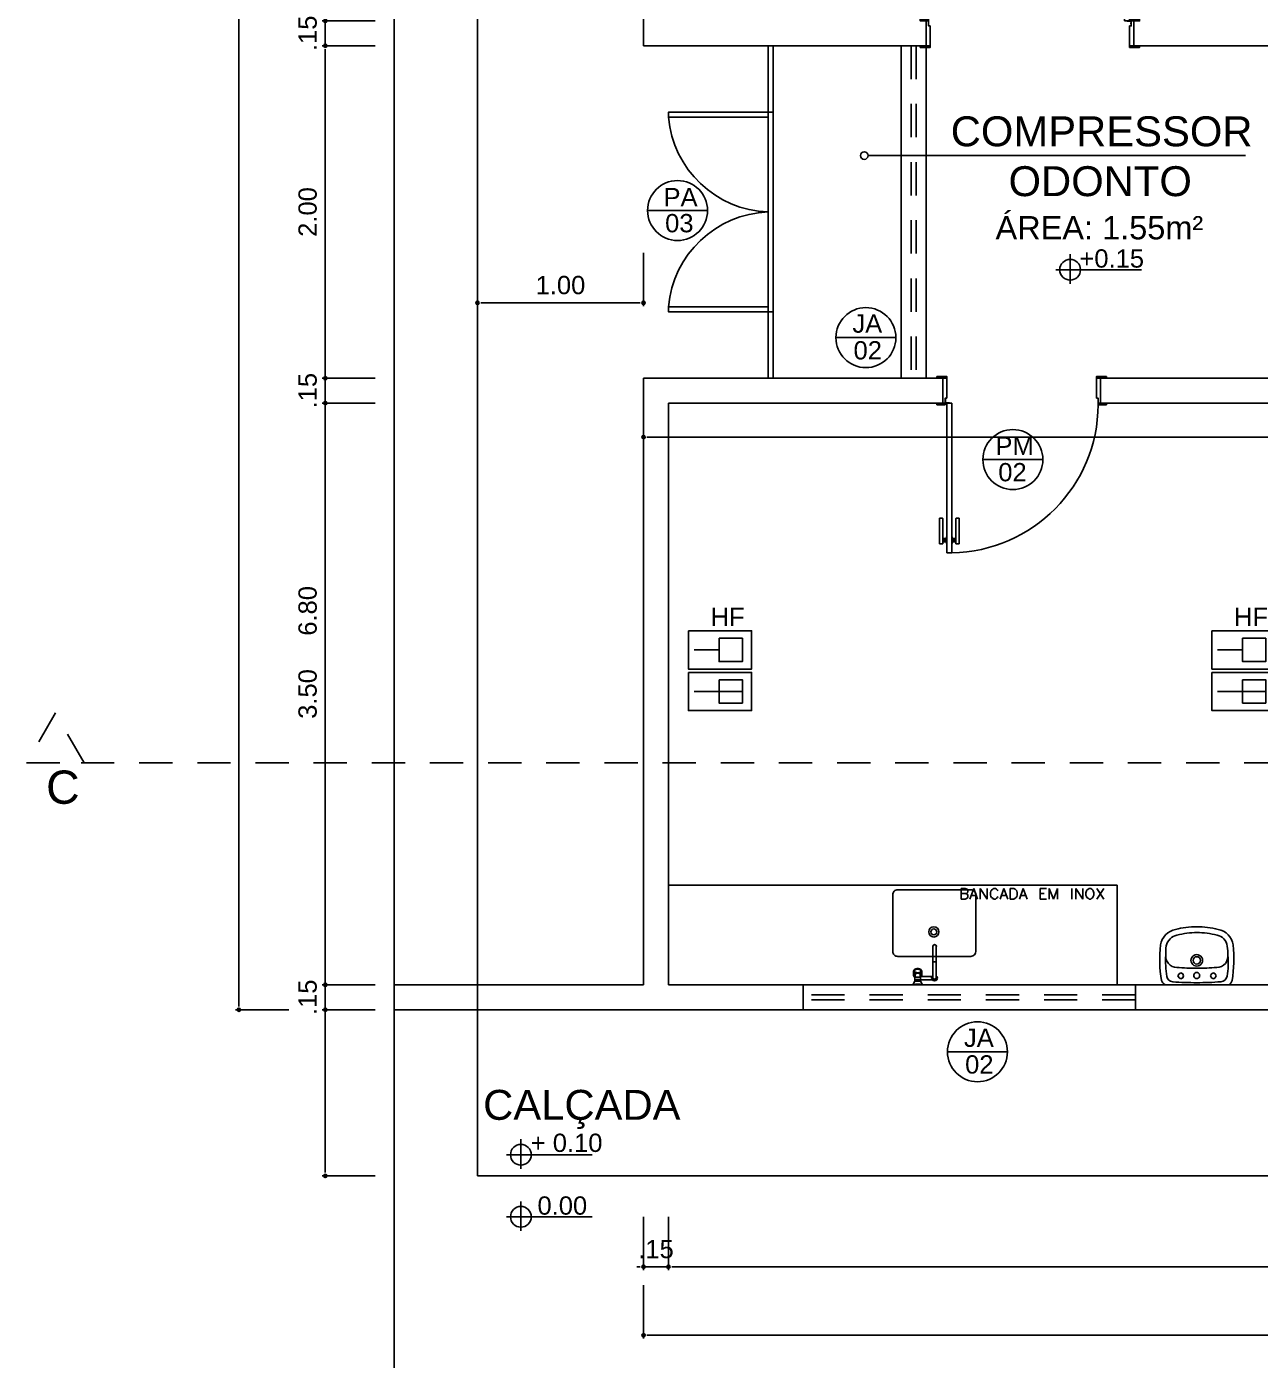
# Model space of a CAD drawing. Header units: millimetres. Extents: x 2125 to 3408, y 1171 to 1686.
# Drawn here: x 2412.9 to 2420.32, y 1437.09 to 1445.12 of the extents above; entities that cross this region are included whole.
import ezdxf

# ---------------------------------------------------------------- set-up
doc = ezdxf.new("R2010")
doc.units = ezdxf.units.MM
doc.linetypes.add('CONTORNO_QUADRO_T', pattern=[0.35, 0.2, -0.15])
for name, color, linetype in [('APCOZ', 7, 'Continuous'), ('APCOZ-I', 251, 'Continuous'), ('at_Entity', 7, 'Continuous'), ('CALÇADA', 252, 'Continuous'), ('cotas', 7, 'Continuous'), ('ESQUADRIA', 3, 'Continuous'), ('ESQUADRIAS', 7, 'Continuous'), ('Esquadrias portas', 7, 'Continuous'), ('Esquadrias_Portas', 2, 'Continuous'), ('JANELA2', 1, 'Continuous'), ('Layout_Equipamentos', 7, 'Continuous'), ('linha de corte', 1, 'Continuous'), ('PAREDE', 4, 'Continuous'), ('TEXTO01', 7, 'Continuous'), ('TEXTO03', 2, 'Continuous'), ('TOMADAS DENTISTA', 7, 'Continuous')]:
    doc.layers.add(name, color=color, linetype=linetype)
doc.styles.add('ROMANS', font='arial.ttf')
doc.styles.add('TEXTO1', font='swissko.ttf', dxfattribs={"width": 0.6, "height": 0.1})
doc.dimstyles.new('ESCALA75', dxfattribs={"dimtxt": 0.11, "dimasz": 0.02, "dimexe": 0.02, "dimexo": 0.04, "dimgap": 0.05, "dimtad": 1, "dimzin": 4, "dimdsep": 46, "dimtxsty": 'ROMANS', "dimblk1": 'PPC', "dimblk2": 'PPC', "dimsah": 1, "dimcen": 0.02, "dimclrd": 7, "dimclre": 7, "dimclrt": 3, "dimazin": 1, "dimtfac": 1, "dimtix": 1, "dimtmove": 0, "dimatfit": 3, "dimldrblk": 'PPC', "dimfxl": 0, "dimtolj": 1, "dimtzin": 12, "dimarcsym": 0})

# ---------------------------------------------------------------- blocks, each defined once
blk = doc.blocks.new('P90_02')
at = {"layer": 'ESQUADRIAS', "color": 2}
for p, q in [((0.025, 0.075), (0.025, 0.975)), ((0.025, 0.975), (0.055, 0.975)), ((0.055, 0.975), (0.055, 0.075)), ((0.055, 0.075), (0.025, 0.075))]:
    blk.add_line(p, q, dxfattribs=at)
at = {"layer": 'ESQUADRIAS', "color": 3, "linetype": 'Continuous'}
for p, q in [((-0.02, 0.7698), (-0.02, 0.9215)), ((0, 0.9215), (0, 0.7698)), ((0.023, 0.88), (0.023, 0.92)), ((0.057, 0.88), (0.057, 0.92)), ((0.08, 0.9215), (0.08, 0.7698)), ((0.1, 0.7698), (0.1, 0.9215)), ((-0.0035, 0.7668), (-0.0175, 0.7668)), ((0.0835, 0.7668), (0.0975, 0.7668))]:
    blk.add_line(p, q, dxfattribs=at)
at = {"layer": 'ESQUADRIAS', "color": 3}
for p, q in [((0, 0.9215), (-0.02, 0.9215)), ((0, 0.91), (0.023, 0.91)), ((0, 0.9), (0.023, 0.9)), ((0, 0.89), (0.023, 0.89)), ((0.023, 0.92), (0.025, 0.92)), ((0.057, 0.92), (0.055, 0.92)), ((0.08, 0.91), (0.057, 0.91)), ((0.08, 0.9), (0.057, 0.9)), ((0.08, 0.89), (0.057, 0.89)), ((0.08, 0.9215), (0.1, 0.9215)), ((0.023, 0.88), (0.025, 0.88)), ((0.057, 0.88), (0.055, 0.88))]:
    blk.add_line(p, q, dxfattribs=at)
at = {"layer": 'ESQUADRIAS'}
for p, q in [((0.0165, 0.0585), (0.0165, 0.0615)), ((0.0315, 0.0735), (0.0285, 0.0735))]:
    blk.add_line(p, q, dxfattribs=at)
at = {"layer": 'ESQUADRIAS', "color": 3}
for points in [[(0.015, 0.085), (-0.035, 0.085), (-0.035, 0.075), (0.015, 0.075)], [(0.985, 0.085), (0.935, 0.085), (0.935, 0.075), (0.985, 0.075)], [(0.025, -0.075), (0, -0.075), (-0.035, -0.075), (-0.035, -0.085), (0.025, -0.085)], [(0.985, -0.075), (0.925, -0.075), (0.925, -0.085), (0.985, -0.085)]]:
    blk.add_lwpolyline(points, close=True, dxfattribs=at)
at = {"layer": 'ESQUADRIAS', "color": 2}
for points in [[(0.025, 0.045), (0.015, 0.045), (0.015, 0.075), (0, 0.075), (0, -0.075), (0.025, -0.075)], [(0.925, 0.045), (0.935, 0.045), (0.935, 0.075), (0.95, 0.075), (0.95, -0.075), (0.925, -0.075)]]:
    blk.add_lwpolyline(points, close=True, dxfattribs=at)
at = {"layer": 'ESQUADRIAS', "color": 1}
for points in [[(0.016, 0.0705, -0.236068), (0.015, 0.0725), (0.015, 0.07), (0.015, 0.05), (0.016, 0.05)], [(0.0195, 0.074, 0.236068), (0.0175, 0.075), (0.02, 0.075), (0.04, 0.075), (0.04, 0.074)]]:
    blk.add_lwpolyline(points, format="xyb", close=True, dxfattribs=at)
at = {"layer": 'ESQUADRIAS'}
for points in [[(0.0173, 0.0625), (0.0165, 0.0615), (0.016, 0.0615)], [(0.0173, 0.0575), (0.0165, 0.0585), (0.016, 0.0585)], [(0.0173, 0.0596), (0.0175, 0.0596), (0.0175, 0.0575), (0.0173, 0.0575), (0.0173, 0.0625), (0.0175, 0.0625), (0.0175, 0.0604), (0.0173, 0.0604)], [(0.0275, 0.0727), (0.0285, 0.0735), (0.0285, 0.074)], [(0.0304, 0.0727), (0.0304, 0.0725), (0.0325, 0.0725), (0.0325, 0.0727), (0.0275, 0.0727), (0.0275, 0.0725), (0.0296, 0.0725), (0.0296, 0.0727)], [(0.0325, 0.0727), (0.0315, 0.0735), (0.0315, 0.074)]]:
    blk.add_lwpolyline(points, dxfattribs=at)
at = {"layer": 'ESQUADRIAS', "color": 1}
blk.add_circle((0.0175, 0.0725), 0.0025, dxfattribs=at)
at = {"layer": 'ESQUADRIAS'}
blk.add_arc((0.0429, 0.083), 0.8921, 0.12949, 89.22311, dxfattribs=at)
at = {"layer": 'ESQUADRIAS', "color": 3, "linetype": 'Continuous'}
for centre, start, end in [((-0.017, 0.7698), 180, 260.53768), ((-0.003, 0.7698), 260.53768, 360), ((0.083, 0.7698), 180, 279.46232), ((0.097, 0.7698), 279.46232, 0)]:
    blk.add_arc(centre, 0.003, start, end, dxfattribs=at)
blk = doc.blocks.new('new block1')
at = {"layer": 'ESQUADRIAS', "color": 3, "linetype": 'Continuous'}
for p, q in [((-0.135, 1.1598), (-0.135, 1.3115)), ((-0.115, 1.3115), (-0.115, 1.1598)), ((-0.092, 1.27), (-0.092, 1.31)), ((-0.058, 1.27), (-0.058, 1.31)), ((-0.035, 1.3115), (-0.035, 1.1598)), ((-0.015, 1.1598), (-0.015, 1.3115)), ((-0.1185, 1.1568), (-0.1325, 1.1568)), ((-0.0315, 1.1568), (-0.0175, 1.1568))]:
    blk.add_line(p, q, dxfattribs=at)
at = {"layer": 'ESQUADRIAS', "color": 3}
for p, q in [((-0.115, 1.3115), (-0.135, 1.3115)), ((-0.115, 1.3), (-0.092, 1.3)), ((-0.115, 1.29), (-0.092, 1.29)), ((-0.092, 1.31), (-0.09, 1.31)), ((-0.058, 1.31), (-0.06, 1.31)), ((-0.035, 1.3), (-0.058, 1.3)), ((-0.035, 1.29), (-0.058, 1.29)), ((-0.035, 1.3115), (-0.015, 1.3115)), ((-0.115, 1.28), (-0.092, 1.28)), ((-0.092, 1.27), (-0.09, 1.27)), ((-0.058, 1.27), (-0.06, 1.27)), ((-0.035, 1.28), (-0.058, 1.28))]:
    blk.add_line(p, q, dxfattribs=at)
at = {"layer": 'ESQUADRIAS', "color": 2}
for p, q in [((-0.09, 1.36), (-0.09, 0.16)), ((-0.09, 1.36), (-0.06, 1.36)), ((-0.06, 0.16), (-0.06, 1.36)), ((-0.09, 0.16), (-0.06, 0.16))]:
    blk.add_line(p, q, dxfattribs=at)
at = {"layer": 'ESQUADRIAS'}
for p, q in [((-0.0665, 0.1585), (-0.0635, 0.1585)), ((-0.0515, 0.1435), (-0.0515, 0.1465))]:
    blk.add_line(p, q, dxfattribs=at)
at = {"layer": 'ESQUADRIAS', "color": 3}
for points in [[(-1.32, 0.17), (-1.27, 0.17), (-1.27, 0.16), (-1.32, 0.16)], [(-0.05, 0.17), (0, 0.17), (0, 0.16), (-0.05, 0.16)], [(-1.32, 0.01), (-1.26, 0.01), (-1.26, 0), (-1.32, 0)], [(-0.06, 0.01), (-0.035, 0.01), (0, 0.01), (0, 0), (-0.06, 0)]]:
    blk.add_lwpolyline(points, close=True, dxfattribs=at)
at = {"layer": 'ESQUADRIAS', "color": 2}
for points in [[(-1.26, 0.13), (-1.27, 0.13), (-1.27, 0.16), (-1.285, 0.16), (-1.285, 0.01), (-1.26, 0.01)], [(-0.06, 0.13), (-0.05, 0.13), (-0.05, 0.16), (-0.035, 0.16), (-0.035, 0.01), (-0.06, 0.01)]]:
    blk.add_lwpolyline(points, close=True, dxfattribs=at)
at = {"layer": 'ESQUADRIAS', "color": 1}
for points in [[(-0.0545, 0.159, -0.236068), (-0.0525, 0.16), (-0.055, 0.16), (-0.075, 0.16), (-0.075, 0.159)], [(-0.051, 0.1555, 0.236068), (-0.05, 0.1575), (-0.05, 0.155), (-0.05, 0.135), (-0.051, 0.135)]]:
    blk.add_lwpolyline(points, format="xyb", close=True, dxfattribs=at)
at = {"layer": 'ESQUADRIAS'}
for points in [[(-0.0675, 0.1577), (-0.0665, 0.1585), (-0.0665, 0.159)], [(-0.0654, 0.1577), (-0.0654, 0.1575), (-0.0675, 0.1575), (-0.0675, 0.1577), (-0.0625, 0.1577), (-0.0625, 0.1575), (-0.0646, 0.1575), (-0.0646, 0.1577)], [(-0.0625, 0.1577), (-0.0635, 0.1585), (-0.0635, 0.159)], [(-0.0523, 0.1446), (-0.0525, 0.1446), (-0.0525, 0.1425), (-0.0523, 0.1425), (-0.0523, 0.1475), (-0.0525, 0.1475), (-0.0525, 0.1454), (-0.0523, 0.1454)], [(-0.0523, 0.1475), (-0.0515, 0.1465), (-0.051, 0.1465)], [(-0.0523, 0.1425), (-0.0515, 0.1435), (-0.051, 0.1435)]]:
    blk.add_lwpolyline(points, dxfattribs=at)
at = {"layer": 'ESQUADRIAS', "color": 1}
blk.add_circle((-0.0525, 0.1575), 0.0025, dxfattribs=at)
at = {"layer": 'ESQUADRIAS', "color": 3, "linetype": 'Continuous'}
for centre, start, end in [((-0.132, 1.1598), 180, 260.53768), ((-0.118, 1.1598), 260.53768, 360), ((-0.032, 1.1598), 180, 279.46232), ((-0.018, 1.1598), 279.46232, 0)]:
    blk.add_arc(centre, 0.003, start, end, dxfattribs=at)
at = {"layer": 'Esquadrias portas'}
blk.add_arc((-0.0518, 0.1421), 1.2185, 91.79662, 178.69088, dxfattribs=at)
blk = doc.blocks.new('new block3')
at = {"layer": 'TEXTO01'}
h = blk.add_hatch(dxfattribs=at)
h.set_pattern_fill('ANGLE', color=256)
h.set_pattern_definition([(0, (-2256.878, -909.728), (0, 6.985), [5.08, -1.905]), (90, (-2256.878, -909.728), (-6.985, 4e-16), [5.08, -1.905])])
h.paths.add_polyline_path([(-0.0556, 0.2052), (-0.1956, 0.2052), (-0.1956, 0.0652), (-0.0556, 0.0652)])
for p, q in [((-0.1956, 0.1352), (-0.3456, 0.1352)), ((-0.0556, -0.1148), (-0.3456, -0.1148))]:
    blk.add_line(p, q, dxfattribs=at)
for points in [[(-0.38, 0.25), (-0.38, 0.02), (0, 0.02), (0, 0.25), (-0.38, 0.25)], [(-0.1956, 0.2052), (-0.1956, 0.0652), (-0.0556, 0.0652), (-0.0556, 0.2052), (-0.1956, 0.2052)], [(-0.38, 0), (-0.38, -0.23), (0, -0.23), (0, 0), (-0.38, 0)], [(-0.1956, -0.0448), (-0.1956, -0.1848), (-0.0556, -0.1848), (-0.0556, -0.0448), (-0.1956, -0.0448)]]:
    blk.add_lwpolyline(points, dxfattribs=at)
at = {"layer": 'TEXTO01', "ltscale": 0.0001, "insert": (-0.247, 0.3887), "char_height": 0.11, "width": 0.330365, "attachment_point": 1, "style": 'TEXTO1'}
blk.add_mtext('{\\fSansSerif|b0|i0|c2|p2;\\W1;HF}', dxfattribs=at)
blk = doc.blocks.new('new block4')
at = {"layer": 'TEXTO01'}
h = blk.add_hatch(dxfattribs=at)
h.set_pattern_fill('ANGLE', color=256)
h.set_pattern_definition([(0, (-2260.456, -913.906), (0, 6.985), [5.08, -1.905]), (90, (-2260.456, -913.906), (-6.985, 4e-16), [5.08, -1.905])])
h.paths.add_polyline_path([(0, 0), (0, -0.0624, 0.414214), (0.0624, 0)])
h.paths.add_polyline_path([(0, 0), (0, 0.0624, 0.414214), (-0.0624, 0)])
for q in [(0, 0.093), (-0.0862, 0), (0.4292, 0), (0, -0.0852)]:
    blk.add_line((0, 0), q, dxfattribs=at)
blk.add_circle((0, 0), 0.0624, dxfattribs=at)
blk = doc.blocks.new('PPC')
at = {"color": 2}
blk.add_circle((0, 0), 0.5, dxfattribs=at)
blk = doc.blocks.new('*D848')
at = {"layer": 'cotas', "color": 7, "lineweight": -2, "transparency": 16777216}
for p, q in [((2414.693, 1445.1706), (2414.693, 1445.1906)), ((2414.993, 1445.1506), (2414.673, 1445.1506)), ((2414.693, 1445.1506), (2414.693, 1445.0006)), ((2414.993, 1445.0006), (2414.673, 1445.0006)), ((2414.693, 1444.9806), (2414.693, 1444.9606))]:
    blk.add_line(p, q, dxfattribs=at)
at = {"layer": 'DEFPOINTS', "color": 0, "transparency": 16777216}
for p in [(2415.3226, 1445.1506), (2414.693, 1445.0006), (2415.3289, 1445.0006)]:
    blk.add_point(p, dxfattribs=at)
at = {"layer": 'cotas', "color": 7, "lineweight": -2, "transparency": 16777216, "xscale": 0.02, "yscale": 0.02, "zscale": 0.02}
for p, rotation in [((2414.693, 1445.1506), 270), ((2414.693, 1445.0006), 90)]:
    blk.add_blockref('PPC', p, dxfattribs=dict(at, rotation=rotation))
at = {"layer": 'cotas', "color": 3, "transparency": 16777216, "insert": (2414.5869, 1445.0756), "char_height": 0.11, "attachment_point": 5, "rotation": 90, "style": 'ROMANS'}
blk.add_mtext('\\A1;.15', dxfattribs=at)
blk = doc.blocks.new('*D849')
at = {"layer": 'cotas', "color": 7, "lineweight": -2, "transparency": 16777216}
for p, q in [((2414.993, 1445.0006), (2414.673, 1445.0006)), ((2414.693, 1444.9806), (2414.693, 1443.0206)), ((2414.993, 1443.0006), (2414.673, 1443.0006))]:
    blk.add_line(p, q, dxfattribs=at)
at = {"layer": 'DEFPOINTS', "color": 0, "transparency": 16777216}
for p in [(2415.3289, 1445.0006), (2414.693, 1443.0006), (2415.5416, 1443.0006)]:
    blk.add_point(p, dxfattribs=at)
at = {"layer": 'cotas', "color": 7, "lineweight": -2, "transparency": 16777216, "xscale": 0.02, "yscale": 0.02, "zscale": 0.02}
for p, rotation in [((2414.693, 1445.0006), 90), ((2414.693, 1443.0006), 270)]:
    blk.add_blockref('PPC', p, dxfattribs=dict(at, rotation=rotation))
at = {"layer": 'cotas', "color": 3, "transparency": 16777216, "insert": (2414.5869, 1444.0006), "char_height": 0.11, "attachment_point": 5, "rotation": 90, "style": 'ROMANS'}
blk.add_mtext('\\A1;2.00', dxfattribs=at)
blk = doc.blocks.new('*D850')
at = {"layer": 'cotas', "color": 7, "lineweight": -2, "transparency": 16777216}
for p, q in [((2414.993, 1443.0006), (2414.673, 1443.0006)), ((2414.693, 1443.0206), (2414.693, 1443.0406)), ((2414.693, 1443.0006), (2414.693, 1442.8506)), ((2414.993, 1442.8506), (2414.673, 1442.8506)), ((2414.693, 1442.8306), (2414.693, 1442.8106))]:
    blk.add_line(p, q, dxfattribs=at)
at = {"layer": 'DEFPOINTS', "color": 0, "transparency": 16777216}
for p in [(2415.5416, 1443.0006), (2414.693, 1442.8506), (2415.5336, 1442.8506)]:
    blk.add_point(p, dxfattribs=at)
at = {"layer": 'cotas', "color": 7, "lineweight": -2, "transparency": 16777216, "xscale": 0.02, "yscale": 0.02, "zscale": 0.02}
for p, rotation in [((2414.693, 1443.0006), 270), ((2414.693, 1442.8506), 90)]:
    blk.add_blockref('PPC', p, dxfattribs=dict(at, rotation=rotation))
at = {"layer": 'cotas', "color": 3, "transparency": 16777216, "insert": (2414.5869, 1442.9256), "char_height": 0.11, "attachment_point": 5, "rotation": 90, "style": 'ROMANS'}
blk.add_mtext('\\A1;.15', dxfattribs=at)
blk = doc.blocks.new('*D851')
at = {"layer": 'cotas', "color": 7, "lineweight": -2, "transparency": 16777216}
for p, q in [((2414.993, 1442.8506), (2414.673, 1442.8506)), ((2414.693, 1442.8306), (2414.693, 1439.3706)), ((2414.993, 1439.3506), (2414.673, 1439.3506))]:
    blk.add_line(p, q, dxfattribs=at)
at = {"layer": 'DEFPOINTS', "color": 0, "transparency": 16777216}
for p in [(2415.5336, 1442.8506), (2414.693, 1439.3506), (2415.6364, 1439.3506)]:
    blk.add_point(p, dxfattribs=at)
at = {"layer": 'cotas', "color": 7, "lineweight": -2, "transparency": 16777216, "xscale": 0.02, "yscale": 0.02, "zscale": 0.02}
for p, rotation in [((2414.693, 1442.8506), 90), ((2414.693, 1439.3506), 270)]:
    blk.add_blockref('PPC', p, dxfattribs=dict(at, rotation=rotation))
at = {"layer": 'cotas', "color": 3, "transparency": 16777216, "insert": (2414.5868, 1441.1006), "char_height": 0.11, "attachment_point": 5, "rotation": 90, "style": 'ROMANS'}
blk.add_mtext('\\A1;3.50', dxfattribs=at)
blk = doc.blocks.new('*D852')
at = {"layer": 'cotas', "color": 7, "lineweight": -2, "transparency": 16777216}
for p, q in [((2414.693, 1439.3706), (2414.693, 1439.3906)), ((2414.993, 1439.3506), (2414.673, 1439.3506)), ((2414.693, 1439.3506), (2414.693, 1439.2006)), ((2414.993, 1439.2006), (2414.673, 1439.2006)), ((2414.693, 1439.1806), (2414.693, 1439.1606))]:
    blk.add_line(p, q, dxfattribs=at)
at = {"layer": 'DEFPOINTS', "color": 0, "transparency": 16777216}
for p in [(2415.6364, 1439.3506), (2414.693, 1439.2006), (2422.0226, 1439.2006)]:
    blk.add_point(p, dxfattribs=at)
at = {"layer": 'cotas', "color": 7, "lineweight": -2, "transparency": 16777216, "xscale": 0.02, "yscale": 0.02, "zscale": 0.02}
for p, rotation in [((2414.693, 1439.3506), 270), ((2414.693, 1439.2006), 90)]:
    blk.add_blockref('PPC', p, dxfattribs=dict(at, rotation=rotation))
at = {"layer": 'cotas', "color": 3, "transparency": 16777216, "insert": (2414.5869, 1439.2756), "char_height": 0.11, "attachment_point": 5, "rotation": 90, "style": 'ROMANS'}
blk.add_mtext('\\A1;.15', dxfattribs=at)
blk = doc.blocks.new('*D863')
at = {"layer": 'cotas', "color": 7, "lineweight": -2, "transparency": 16777216}
for p, q in [((2416.7579, 1437.954), (2416.7579, 1437.634)), ((2426.0079, 1437.954), (2426.0079, 1437.634)), ((2425.9879, 1437.654), (2416.7779, 1437.654))]:
    blk.add_line(p, q, dxfattribs=at)
at = {"layer": 'DEFPOINTS', "color": 0, "transparency": 16777216}
for p in [(2416.7579, 1438.3216), (2426.0079, 1438.3216), (2416.7579, 1437.654)]:
    blk.add_point(p, dxfattribs=at)
at = {"layer": 'cotas', "color": 7, "lineweight": -2, "transparency": 16777216, "xscale": 0.02, "yscale": 0.02, "zscale": 0.02, "rotation": 180}
blk.add_blockref('PPC', (2416.7579, 1437.654), dxfattribs=at)
at = {"layer": 'cotas', "color": 7, "lineweight": -2, "transparency": 16777216, "xscale": 0.02, "yscale": 0.02, "zscale": 0.02}
blk.add_blockref('PPC', (2426.0079, 1437.654), dxfattribs=at)
at = {"layer": 'cotas', "color": 3, "transparency": 16777216, "insert": (2421.3829, 1437.7602), "char_height": 0.11, "attachment_point": 5, "style": 'ROMANS'}
blk.add_mtext('\\A1;9.25', dxfattribs=at)
blk = doc.blocks.new('*D864')
at = {"layer": 'cotas', "color": 7, "lineweight": -2, "transparency": 16777216}
for p, q in [((2416.6079, 1437.954), (2416.6079, 1437.634)), ((2416.7579, 1437.954), (2416.7579, 1437.634)), ((2416.5879, 1437.654), (2416.5679, 1437.654)), ((2416.7579, 1437.654), (2416.6079, 1437.654)), ((2416.7779, 1437.654), (2416.7979, 1437.654))]:
    blk.add_line(p, q, dxfattribs=at)
at = {"layer": 'DEFPOINTS', "color": 0, "transparency": 16777216}
for p in [(2416.6079, 1438.3305), (2416.7579, 1438.3216), (2416.6079, 1437.654)]:
    blk.add_point(p, dxfattribs=at)
at = {"layer": 'cotas', "color": 7, "lineweight": -2, "transparency": 16777216, "xscale": 0.02, "yscale": 0.02, "zscale": 0.02}
blk.add_blockref('PPC', (2416.6079, 1437.654), dxfattribs=at)
at = {"layer": 'cotas', "color": 7, "lineweight": -2, "transparency": 16777216, "xscale": 0.02, "yscale": 0.02, "zscale": 0.02, "rotation": 180}
blk.add_blockref('PPC', (2416.7579, 1437.654), dxfattribs=at)
at = {"layer": 'cotas', "color": 3, "transparency": 16777216, "insert": (2416.6829, 1437.7602), "char_height": 0.11, "attachment_point": 5, "style": 'ROMANS'}
blk.add_mtext('\\A1;.15', dxfattribs=at)
blk = doc.blocks.new('*D878')
at = {"layer": 'cotas', "color": 7, "lineweight": -2, "transparency": 16777216}
for p, q in [((2416.6079, 1437.5427), (2416.6079, 1437.2227)), ((2430.3079, 1437.5427), (2430.3079, 1437.2227)), ((2416.6279, 1437.2427), (2430.2879, 1437.2427))]:
    blk.add_line(p, q, dxfattribs=at)
at = {"layer": 'DEFPOINTS', "color": 0, "transparency": 16777216}
for p in [(2416.6079, 1438.3093), (2430.3079, 1438.3093), (2430.3079, 1437.2427)]:
    blk.add_point(p, dxfattribs=at)
at = {"layer": 'cotas', "color": 7, "lineweight": -2, "transparency": 16777216, "xscale": 0.02, "yscale": 0.02, "zscale": 0.02, "rotation": 180}
blk.add_blockref('PPC', (2416.6079, 1437.2427), dxfattribs=at)
at = {"layer": 'cotas', "color": 7, "lineweight": -2, "transparency": 16777216, "xscale": 0.02, "yscale": 0.02, "zscale": 0.02}
blk.add_blockref('PPC', (2430.3079, 1437.2427), dxfattribs=at)
at = {"layer": 'cotas', "color": 3, "transparency": 16777216, "insert": (2423.4579, 1437.3489), "char_height": 0.11, "attachment_point": 5, "style": 'ROMANS'}
blk.add_mtext('\\A1;13.70', dxfattribs=at)
blk = doc.blocks.new('new block12')
at = {"layer": 'at_Entity', "color": 0}
for p, q in [((-0.1904, 0), (0, 0)), ((-0.1143, 0.055), (-0.1079, 0.0656)), ((-0.1079, 0.0423), (-0.1143, 0.055)), ((-0.1079, 0.0656), (-0.0973, 0.0719)), ((-0.0973, 0.036), (-0.1079, 0.0423)), ((-0.0973, 0.0719), (-0.0846, 0.0656)), ((-0.0846, 0.0423), (-0.0973, 0.036)), ((-0.0846, 0.0656), (-0.0804, 0.055)), ((-0.0804, 0.055), (-0.0846, 0.0423)), ((-0.0635, 0), (0.1248, 0)), ((0, 0), (0.1926, 0)), ((0.0825, 0.055), (0.0868, 0.0656)), ((0.0868, 0.0423), (0.0825, 0.055)), ((0.0868, 0.0656), (0.0995, 0.0719)), ((0.0995, 0.036), (0.0868, 0.0423)), ((0.0995, 0.0719), (0.11, 0.0656)), ((0.11, 0.0423), (0.0995, 0.036)), ((0.11, 0.0656), (0.1164, 0.055)), ((0.1164, 0.055), (0.11, 0.0423))]:
    blk.add_line(p, q, dxfattribs=at)
for centre, radius, start, end in [((-0.1037, 0.2192), 0.1175, 102.51398, 169.94425), ((-0.0119, -0.1249), 0.4735, 88.69805, 104.42194), ((0.0099, -0.1255), 0.4741, 75.63679, 91.34148), ((0.1075, 0.2249), 0.1107, 7.71962, 79.59246), ((-0.1021, 0.2163), 0.0847, 102.94607, 167.28087), ((0.0138, -0.2613), 0.5766, 91.35244, 103.5038), ((-0.0133, -0.2572), 0.5725, 76.4579, 88.69664), ((0.1052, 0.222), 0.0784, 8.41938, 78.38368), ((0.5296, 0.1532), 0.7539, 173.41338, 189.69292), ((0.4249, 0.1494), 0.6136, 177.32306, 189.24154), ((0.1228, 0.188), 0.311, 171.32208, 181.82646), ((-0.1166, 0.1739), 0.0716, 176.60246, 219.59969), ((-0.0011, 0.1471), 0.0349, 150.00315, 209.99685), ((-0.0011, 0.1471), 0.0349, 90, 149.99293), ((-0.0011, 0.1471), 0.0222, 90, 180), ((-0.0011, 0.1471), 0.0349, 29.99676, 89.99928), ((-0.0011, 0.1471), 0.0222, 360, 90), ((-0.0011, 0.1471), 0.0349, 330.00315, 29.99685), ((0.1078, 0.1732), 0.0781, 324.65246, 2.83944), ((-0.2623, 0.1317), 0.4504, 349.78202, 5.79718), ((-0.1329, 0.1882), 0.3189, 357.99462, 8.16964), ((-0.5309, 0.1535), 0.7531, 350.27914, 6.57653), ((-0.1209, 0.1714), 0.0667, 220.34381, 269.44866), ((0.0021, 1.5743), 1.4748, 265.18956, 269.93912), ((-0.0011, 0.1471), 0.0349, 209.99676, 269.99928), ((-0.0011, 0.1471), 0.0222, 180, 270), ((-0.0011, 0.1471), 0.0222, 270.00968, 360), ((-0.0011, 0.1471), 0.0349, 270, 329.99293), ((-0.001, 1.4521), 1.3526, 270.02076, 275.09507), ((0.1226, 0.1679), 0.0631, 266.77318, 320.7547), ((-0.1647, 0.0446), 0.0522, 200.54167, 238.93005), ((-0.1427, 0.0567), 0.0385, 188.75581, 265.61268), ((-0.0074, 1.7284), 1.7156, 265.3753, 270.21026), ((-0.0011, 0.0561), 0.018, 150.01278, 209.98722), ((-0.0011, 0.0561), 0.018, 90, 150.03984), ((-0.0011, 0.0561), 0.018, 210.01908, 270.03665), ((-0.001, 0.0561), 0.018, 30.01908, 90.03665), ((-0.0011, 0.0561), 0.018, 270, 330.03984), ((-0.0011, 1.8918), 1.879, 270, 274.41438), ((-0.0011, 0.0561), 0.018, 330.01278, 29.98722), ((0.1414, 0.0585), 0.0402, 273.11398, 350.39284), ((0.1736, 0.034), 0.0386, 297.86727, 348.56925)]:
    blk.add_arc(centre, radius, start, end, dxfattribs=at)
blk = doc.blocks.new('new block14')
at = {"layer": 'APCOZ'}
for p, q in [((-1.1092, 0.0548), (-1.1092, 0.2258)), ((-1.0892, 0.0548), (-1.0892, 0.2258)), ((-1.2183, 0.0215), (-1.229, 0)), ((-1.2257, 0.0798), (-1.2257, 0.0582)), ((-1.2183, 0.0215), (-1.2183, 0.0457)), ((-1.1831, 0.0215), (-1.1831, 0.0307)), ((-1.1132, 0.0307), (-1.1831, 0.0307)), ((-1.1831, 0.0215), (-1.1723, 0)), ((-1.1132, 0.0507), (-1.178, 0.0507)), ((-1.1757, 0.0798), (-1.1757, 0.0582))]:
    blk.add_line(p, q, dxfattribs=at)
at = {"layer": 'APCOZ', "linetype": 'Continuous'}
for points in [[(-1.1757, 0.0802, 0), (-1.1762, 0.0834, 0), (-1.1776, 0.0865, 0), (-1.1796, 0.0893, 0), (-1.1824, 0.0918, 0), (-1.1858, 0.094, 0), (-1.1897, 0.0956, 0), (-1.1939, 0.0968, 0), (-1.1984, 0.0973, 0), (-1.2029, 0.0973, 0), (-1.2074, 0.0968, 0), (-1.2116, 0.0956, 0), (-1.2155, 0.094, 0), (-1.2189, 0.0918, 0), (-1.2217, 0.0893, 0), (-1.2238, 0.0865, 0), (-1.2251, 0.0834, 0), (-1.2257, 0.0802, 0)], [(-1.2257, 0.0582, 0), (-1.2254, 0.0554, 0), (-1.2244, 0.0527, 0), (-1.2229, 0.0501, 0), (-1.2209, 0.0478, 0), (-1.2183, 0.0457, 0)], [(-1.178, 0.0507, 0), (-1.1772, 0.0522, 0), (-1.1765, 0.0536, 0), (-1.1761, 0.0551, 0), (-1.1758, 0.0566, 0), (-1.1757, 0.0582, 0)]]:
    blk.add_polyline3d(points, dxfattribs=at)
at = {"layer": 'APCOZ'}
for centre, radius, start, end in [((-1.0992, 0.2307), 0.0112, 333.72082, 206.27918), ((-1.0992, 0.0407), 0.0173, 125.41872, 144.5813), ((-1.0992, 0.0407), 0.0173, 215.4187, 324.5813), ((-1.0992, 0.0407), 0.0173, 35.4187, 54.58128), ((-1.0992, 0.0407), 0.0173, 324.5813, 35.4187)]:
    blk.add_arc(centre, radius, start, end, dxfattribs=at)
at = {"layer": 'APCOZ-I'}
for p, q in [((-1.1092, 0.2258), (-1.1092, 0.2307)), ((-1.0892, 0.2258), (-1.0892, 0.2307)), ((-1.2183, 0.0215), (-1.1831, 0.0215)), ((-1.2163, 0.066), (-1.2163, 0.0446)), ((-1.185, 0.066), (-1.185, 0.0446)), ((-1.1831, 0.0307), (-1.1831, 0.0457)), ((-1.1092, 0.0371), (-1.1092, 0.0548)), ((-1.0892, 0.0371), (-1.0892, 0.0548))]:
    blk.add_line(p, q, dxfattribs=at)
at = {"layer": 'APCOZ-I', "linetype": 'Continuous'}
for points in [[(-1.2201, 0.0834, 0), (-1.2197, 0.0812, 0), (-1.2186, 0.0792, 0), (-1.2167, 0.0773, 0), (-1.2141, 0.0756, 0), (-1.211, 0.0743, 0), (-1.2074, 0.0734, 0), (-1.2036, 0.0728, 0), (-1.1997, 0.0727, 0), (-1.1958, 0.073, 0), (-1.1921, 0.0738, 0), (-1.1888, 0.0749, 0), (-1.1859, 0.0764, 0), (-1.1837, 0.0782, 0), (-1.1821, 0.0802, 0), (-1.1813, 0.0823, 0), (-1.1813, 0.0845, 0), (-1.1821, 0.0866, 0), (-1.1837, 0.0886, 0), (-1.1859, 0.0903, 0), (-1.1888, 0.0918, 0), (-1.1921, 0.093, 0), (-1.1958, 0.0937, 0), (-1.1997, 0.0941, 0), (-1.2036, 0.0939, 0), (-1.2074, 0.0934, 0), (-1.211, 0.0925, 0), (-1.2141, 0.0911, 0), (-1.2167, 0.0895, 0), (-1.2186, 0.0876, 0), (-1.2197, 0.0855, 0), (-1.2201, 0.0834, 0)], [(-1.2257, 0.0802, 0), (-1.2254, 0.0772, 0), (-1.2244, 0.0742, 0), (-1.2227, 0.0714, 0), (-1.2203, 0.0688, 0), (-1.2173, 0.0666, 0)], [(-1.2183, 0.0457, 0), (-1.218, 0.0455, 0), (-1.2178, 0.0453, 0), (-1.2176, 0.0452, 0), (-1.2173, 0.045, 0), (-1.2171, 0.0449, 0)], [(-1.1843, 0.0449, 0), (-1.184, 0.045, 0), (-1.1838, 0.0452, 0), (-1.1835, 0.0453, 0), (-1.1833, 0.0455, 0), (-1.1831, 0.0457, 0)], [(-1.184, 0.0666, 0), (-1.1811, 0.0688, 0), (-1.1788, 0.0712, 0), (-1.1771, 0.0739, 0), (-1.176, 0.0768, 0), (-1.1757, 0.0798, 0)], [(-1.1831, 0.0457, 0), (-1.1819, 0.0466, 0), (-1.1807, 0.0475, 0), (-1.1797, 0.0486, 0), (-1.1788, 0.0496, 0), (-1.178, 0.0507, 0)]]:
    blk.add_polyline3d(points, dxfattribs=at)
at = {"layer": 'APCOZ-I'}
for centre, radius, start, end in [((-1.0992, 0.2307), 0.01, 0, 180), ((-1.1018, 0.1616), 0.0233, 244.55551, 295.44449), ((-1.2007, -0.2752), 0.2786, 84.37523, 95.62477), ((-1.2007, -0.0495), 0.0816, 77.53823, 102.46177), ((-1.2162, 0.0683), 0.002, 237.84409, 296.02511), ((-1.2161, 0.0466), 0.002, 238.43251, 285.68606), ((-1.2007, -0.0082), 0.0549, 74.31395, 105.68605), ((-1.2007, 0.0364), 0.0335, 63.97489, 116.02511), ((-1.1851, 0.0683), 0.002, 243.97489, 302.15591), ((-1.1853, 0.0466), 0.002, 254.31395, 301.56748), ((-1.0992, 0.0407), 0.0173, 144.5813, 215.4187), ((-1.0992, 0.0407), 0.0126, 142.25181, 37.74819), ((-1.0992, 0.0582), 0.0233, 244.55551, 295.44449)]:
    blk.add_arc(centre, radius, start, end, dxfattribs=at)
at = {"layer": 'at_Entity', "color": 0}
for p, q in [((-2.7001, 0.5989), (0, 0.5989)), ((-2.7001, 0.5989), (-2.7001, 0)), ((-1.3204, 0.5713), (-0.8803, 0.5713)), ((-0.9395, 0.5163), (-0.9395, 0.5798)), ((-0.9395, 0.5798), (-0.9141, 0.5798)), ((-0.9141, 0.5798), (-0.9036, 0.5756)), ((-0.9036, 0.5756), (-0.9015, 0.5735)), ((-0.9015, 0.5735), (-0.8993, 0.5671)), ((-0.8993, 0.5671), (-0.8993, 0.5608)), ((-0.8866, 0.5163), (-0.8634, 0.5798)), ((-0.8634, 0.5798), (-0.8401, 0.5163)), ((-0.8253, 0.5163), (-0.8253, 0.5798)), ((-0.8253, 0.5798), (-0.783, 0.5163)), ((-0.783, 0.5163), (-0.783, 0.5798)), ((-0.7597, 0.565), (-0.7618, 0.5544)), ((-0.7554, 0.5692), (-0.7597, 0.565)), ((-0.7491, 0.5756), (-0.7554, 0.5692)), ((-0.7449, 0.5798), (-0.7491, 0.5756)), ((-0.7322, 0.5798), (-0.7449, 0.5798)), ((-0.7258, 0.5756), (-0.7322, 0.5798)), ((-0.7195, 0.5692), (-0.7258, 0.5756)), ((-0.7174, 0.565), (-0.7195, 0.5692)), ((-0.7047, 0.5163), (-0.6814, 0.5798)), ((-0.6814, 0.5798), (-0.6581, 0.5163)), ((-0.6433, 0.5163), (-0.6433, 0.5798)), ((-0.6433, 0.5798), (-0.6221, 0.5798)), ((-0.6221, 0.5798), (-0.6137, 0.5756)), ((-0.6137, 0.5756), (-0.6073, 0.5692)), ((-0.6073, 0.5692), (-0.6031, 0.565)), ((-0.6031, 0.565), (-0.601, 0.5544)), ((-0.5883, 0.5163), (-0.565, 0.5798)), ((-0.565, 0.5798), (-0.5417, 0.5163)), ((-0.4634, 0.5163), (-0.4634, 0.5798)), ((-0.4634, 0.5798), (-0.4253, 0.5798)), ((-0.4084, 0.5163), (-0.4084, 0.5798)), ((-0.4084, 0.5798), (-0.383, 0.5163)), ((-0.383, 0.5163), (-0.3597, 0.5798)), ((-0.3597, 0.5798), (-0.3597, 0.5163)), ((-0.273, 0.5798), (-0.273, 0.5163)), ((-0.2497, 0.5163), (-0.2497, 0.5798)), ((-0.2497, 0.5798), (-0.2074, 0.5163)), ((-0.2074, 0.5163), (-0.2074, 0.5798)), ((-0.1841, 0.565), (-0.1883, 0.5544)), ((-0.182, 0.5692), (-0.1841, 0.565)), ((-0.1756, 0.5756), (-0.182, 0.5692)), ((-0.1693, 0.5798), (-0.1756, 0.5756)), ((-0.1587, 0.5798), (-0.1693, 0.5798)), ((-0.1524, 0.5756), (-0.1587, 0.5798)), ((-0.146, 0.5692), (-0.1524, 0.5756)), ((-0.1439, 0.565), (-0.146, 0.5692)), ((-0.1397, 0.5544), (-0.1439, 0.565)), ((-0.1227, 0.5798), (-0.0804, 0.5163)), ((-0.0804, 0.5798), (-0.1227, 0.5163)), ((0, 0.5989), (0, 0)), ((-1.3501, 0.5417), (-1.3501, 0.201)), ((-0.9141, 0.5502), (-0.9395, 0.5502)), ((-0.9141, 0.5163), (-0.9395, 0.5163)), ((-0.9036, 0.5523), (-0.9141, 0.5502)), ((-0.9141, 0.5502), (-0.9036, 0.5459)), ((-0.9036, 0.5206), (-0.9141, 0.5163)), ((-0.9015, 0.5544), (-0.9036, 0.5523)), ((-0.9036, 0.5459), (-0.9015, 0.5438)), ((-0.9015, 0.5227), (-0.9036, 0.5206)), ((-0.8993, 0.5608), (-0.9015, 0.5544)), ((-0.9015, 0.5438), (-0.8993, 0.5375)), ((-0.8993, 0.529), (-0.9015, 0.5227)), ((-0.8993, 0.5375), (-0.8993, 0.529)), ((-0.8782, 0.5375), (-0.8485, 0.5375)), ((-0.8507, 0.5417), (-0.8507, 0.201)), ((-0.7618, 0.5544), (-0.7618, 0.5396)), ((-0.7618, 0.5396), (-0.7597, 0.5311)), ((-0.7597, 0.5311), (-0.7554, 0.5248)), ((-0.7554, 0.5248), (-0.7491, 0.5206)), ((-0.7491, 0.5206), (-0.7449, 0.5163)), ((-0.7449, 0.5163), (-0.7322, 0.5163)), ((-0.7322, 0.5163), (-0.7258, 0.5206)), ((-0.7258, 0.5206), (-0.7195, 0.5248)), ((-0.7195, 0.5248), (-0.7174, 0.5311)), ((-0.6962, 0.5375), (-0.6666, 0.5375)), ((-0.6221, 0.5163), (-0.6433, 0.5163)), ((-0.6137, 0.5206), (-0.6221, 0.5163)), ((-0.6073, 0.5248), (-0.6137, 0.5206)), ((-0.6031, 0.5311), (-0.6073, 0.5248)), ((-0.601, 0.5396), (-0.6031, 0.5311)), ((-0.601, 0.5544), (-0.601, 0.5396)), ((-0.5798, 0.5375), (-0.5502, 0.5375)), ((-0.4634, 0.5502), (-0.4401, 0.5502)), ((-0.4634, 0.5163), (-0.4253, 0.5163)), ((-0.1883, 0.5544), (-0.1883, 0.5396)), ((-0.1883, 0.5396), (-0.1841, 0.5311)), ((-0.1841, 0.5311), (-0.182, 0.5248)), ((-0.182, 0.5248), (-0.1756, 0.5206)), ((-0.1756, 0.5206), (-0.1693, 0.5163)), ((-0.1693, 0.5163), (-0.1587, 0.5163)), ((-0.1587, 0.5163), (-0.1524, 0.5206)), ((-0.1524, 0.5206), (-0.146, 0.5248)), ((-0.146, 0.5248), (-0.1439, 0.5311)), ((-0.1439, 0.5311), (-0.1397, 0.5396)), ((-0.1397, 0.5396), (-0.1397, 0.5544)), ((-1.3204, 0.1714), (-1.1118, 0.1714)), ((-1.0918, 0.1714), (-0.8803, 0.1714))]:
    blk.add_line(p, q, dxfattribs=at)
for centre, radius, start, end in [((-1.3212, 0.5425), 0.0289, 88.51591, 181.48409), ((-0.8795, 0.5425), 0.0289, 358.5174, 91.4826), ((-1.1035, 0.3185), 0.0307, 90, 180), ((-1.1035, 0.3185), 0.018, 90, 180), ((-1.1035, 0.3185), 0.0307, 360, 90), ((-1.1035, 0.3185), 0.018, 360, 90), ((-1.1035, 0.3185), 0.0307, 180, 270), ((-1.1035, 0.3185), 0.018, 180, 270), ((-1.1035, 0.3185), 0.018, 270, 0), ((-1.1035, 0.3185), 0.0307, 270, 0), ((-1.3212, 0.2003), 0.0289, 178.51591, 271.48409), ((-0.8813, 0.2021), 0.0307, 270, 0)]:
    blk.add_arc(centre, radius, start, end, dxfattribs=at)
at = {"layer": 'Layout_Equipamentos'}
blk.add_line((-1.3204, 0.1714), (-0.8803, 0.1714), dxfattribs=at)
blk = doc.blocks.new('*D903')
at = {"layer": 'cotas', "color": 7, "lineweight": -2, "transparency": 16777216}
for p, q in [((2414.4726, 1454.6006), (2414.1526, 1454.6006)), ((2414.1726, 1439.2206), (2414.1726, 1454.5806)), ((2414.4726, 1439.2006), (2414.1526, 1439.2006))]:
    blk.add_line(p, q, dxfattribs=at)
at = {"layer": 'DEFPOINTS', "color": 0, "transparency": 16777216}
for p in [(2414.1726, 1454.6006), (2415.1726, 1454.6006), (2415.1726, 1439.2006)]:
    blk.add_point(p, dxfattribs=at)
at = {"layer": 'cotas', "color": 7, "lineweight": -2, "transparency": 16777216, "xscale": 0.02, "yscale": 0.02, "zscale": 0.02}
for p, rotation in [((2414.1726, 1454.6006), 90), ((2414.1726, 1439.2006), 270)]:
    blk.add_blockref('PPC', p, dxfattribs=dict(at, rotation=rotation))
at = {"layer": 'cotas', "color": 3, "transparency": 16777216, "insert": (2414.0665, 1446.9006), "char_height": 0.11, "attachment_point": 5, "rotation": 90, "style": 'ROMANS'}
blk.add_mtext('\\A1;15.40', dxfattribs=at)
blk = doc.blocks.new('*D954')
at = {"layer": 'cotas', "color": 7, "lineweight": -2, "transparency": 16777216}
for p, q in [((2414.993, 1445.0006), (2414.673, 1445.0006)), ((2414.693, 1444.9806), (2414.693, 1438.2206)), ((2414.993, 1438.2006), (2414.673, 1438.2006))]:
    blk.add_line(p, q, dxfattribs=at)
at = {"layer": 'DEFPOINTS', "color": 0, "transparency": 16777216}
for p in [(2416.6079, 1445.0006), (2414.693, 1438.2006), (2416.6079, 1438.2006)]:
    blk.add_point(p, dxfattribs=at)
at = {"layer": 'cotas', "color": 7, "lineweight": -2, "transparency": 16777216, "xscale": 0.02, "yscale": 0.02, "zscale": 0.02}
for p, rotation in [((2414.693, 1445.0006), 90), ((2414.693, 1438.2006), 270)]:
    blk.add_blockref('PPC', p, dxfattribs=dict(at, rotation=rotation))
at = {"layer": 'cotas', "color": 3, "transparency": 16777216, "insert": (2414.5869, 1441.6006), "char_height": 0.11, "attachment_point": 5, "rotation": 90, "style": 'ROMANS'}
blk.add_mtext('\\A1;6.80', dxfattribs=at)
blk = doc.blocks.new('*D955')
at = {"layer": 'cotas', "color": 7, "lineweight": -2, "transparency": 16777216}
for p, q in [((2415.6079, 1443.754), (2415.6079, 1443.434)), ((2416.6079, 1443.754), (2416.6079, 1443.434)), ((2416.5879, 1443.454), (2415.6279, 1443.454))]:
    blk.add_line(p, q, dxfattribs=at)
at = {"layer": 'DEFPOINTS', "color": 0, "transparency": 16777216}
for p in [(2415.6079, 1445.0006), (2416.6079, 1445.0006), (2415.6079, 1443.454)]:
    blk.add_point(p, dxfattribs=at)
at = {"layer": 'cotas', "color": 7, "lineweight": -2, "transparency": 16777216, "xscale": 0.02, "yscale": 0.02, "zscale": 0.02, "rotation": 180}
blk.add_blockref('PPC', (2415.6079, 1443.454), dxfattribs=at)
at = {"layer": 'cotas', "color": 7, "lineweight": -2, "transparency": 16777216, "xscale": 0.02, "yscale": 0.02, "zscale": 0.02}
blk.add_blockref('PPC', (2416.6079, 1443.454), dxfattribs=at)
at = {"layer": 'cotas', "color": 3, "transparency": 16777216, "insert": (2416.1079, 1443.5602), "char_height": 0.11, "attachment_point": 5, "style": 'ROMANS'}
blk.add_mtext('\\A1;1.00', dxfattribs=at)
blk = doc.blocks.new('*D965')
at = {"layer": 'cotas', "color": 7, "lineweight": -2, "transparency": 16777216}
for p, q in [((2416.6079, 1442.9462), (2416.6079, 1442.6262)), ((2416.6279, 1442.6462), (2475.5279, 1442.6462)), ((2475.5479, 1442.3462), (2475.5479, 1442.6662))]:
    blk.add_line(p, q, dxfattribs=at)
at = {"layer": 'DEFPOINTS', "color": 0, "transparency": 16777216}
for p in [(2416.6079, 1445.0006), (2475.5479, 1442.6462), (2475.5479, 1439.2006)]:
    blk.add_point(p, dxfattribs=at)
at = {"layer": 'cotas', "color": 7, "lineweight": -2, "transparency": 16777216, "xscale": 0.02, "yscale": 0.02, "zscale": 0.02, "rotation": 180}
blk.add_blockref('PPC', (2416.6079, 1442.6462), dxfattribs=at)
at = {"layer": 'cotas', "color": 7, "lineweight": -2, "transparency": 16777216, "xscale": 0.02, "yscale": 0.02, "zscale": 0.02}
blk.add_blockref('PPC', (2475.5479, 1442.6462), dxfattribs=at)
at = {"layer": 'cotas', "color": 3, "transparency": 16777216, "insert": (2446.0779, 1442.7524), "char_height": 0.11, "attachment_point": 5, "style": 'ROMANS'}
blk.add_mtext('\\A1;58.94', dxfattribs=at)

msp = doc.modelspace()

# ---------------------------------------------------------------- hatches: boundary and pattern name
at = {"layer": 'TEXTO01'}
h = msp.add_hatch(dxfattribs=at)
h.set_pattern_fill('ANGLE', color=256)
h.set_pattern_definition([(0, (132.7785, 561.7344), (0, 6.985), [5.08, -1.905]), (90, (132.7785, 561.7344), (-6.985, 4e-16), [5.08, -1.905])])
h.paths.add_polyline_path([(2417.9588, 1444.3399, 1), (2417.9132, 1444.3399, 1)])

# ---------------------------------------------------------------- linework, layer by layer
at = {"linetype": 'Continuous'}
msp.add_line((2415.1079, 1457.1006), (2415.1079, 1433.2706), dxfattribs=at)
for p, q in [((2417.3579, 1445.0006), (2417.3579, 1443.0006)), ((2417.3879, 1445.0006), (2417.3879, 1443.0006))]:
    msp.add_line(p, q)
at = {"layer": 'CALÇADA'}
msp.add_line((2415.6079, 1455.6006), (2415.6079, 1438.2006), dxfattribs=at)
at = {"layer": 'CALÇADA', "linetype": 'Continuous'}
msp.add_line((2431.3079, 1438.2006), (2415.6079, 1438.2006), dxfattribs=at)
at = {"layer": 'ESQUADRIA', "linetype": 'CONTORNO_QUADRO_T'}
for p, q in [((2418.2179, 1445.0006), (2418.2179, 1443.0006)), ((2418.2479, 1445.0006), (2418.2479, 1443.0006)), ((2419.5679, 1439.2906), (2417.5679, 1439.2906)), ((2419.5679, 1439.2606), (2417.5679, 1439.2606))]:
    msp.add_line(p, q, dxfattribs=at)
at = {"layer": 'Esquadrias portas'}
for centre, start, end in [((2417.3806, 1444.6252), 185.01546, 267.92214), ((2417.3806, 1443.3759), 92.07786, 174.98454)]:
    msp.add_arc(centre, 0.6251, start, end, dxfattribs=at)
at = {"layer": 'Esquadrias_Portas'}
for p, q in [((2417.3579, 1444.6006), (2417.3879, 1444.6006)), ((2417.3579, 1443.4006), (2417.3879, 1443.4006))]:
    msp.add_line(p, q, dxfattribs=at)
for points in [[(2417.3579, 1444.5706), (2416.7579, 1444.5706), (2416.7579, 1444.6006), (2417.3579, 1444.6006), (2417.3579, 1444.5706)], [(2417.3579, 1443.4006), (2416.7579, 1443.4006), (2416.7579, 1443.4306), (2417.3579, 1443.4306), (2417.3579, 1443.4006)]]:
    msp.add_lwpolyline(points, dxfattribs=at)
at = {"layer": 'JANELA2'}
for p, q in [((2418.1579, 1445.0006), (2418.3079, 1445.0006)), ((2418.1579, 1443.0006), (2418.3079, 1443.0006)), ((2417.5679, 1439.3506), (2417.5679, 1439.2006)), ((2419.5679, 1439.3506), (2419.5679, 1439.2006))]:
    msp.add_line(p, q, dxfattribs=at)
at = {"layer": 'linha de corte', "linetype": 'CONTORNO_QUADRO_T'}
msp.add_line((2477.4728, 1440.6864), (2412.8958, 1440.6864), dxfattribs=at)
msp.add_lwpolyline([(2413.069, 1440.9864), (2412.8958, 1440.6864), (2413.2422, 1440.6864)], close=True, dxfattribs=at)
at = {"layer": 'PAREDE'}
for p, q in [((2416.6079, 1454.6006), (2416.6079, 1445.0006)), ((2416.6079, 1443.0006), (2416.6079, 1439.3506)), ((2416.7579, 1442.8506), (2416.7579, 1439.3506))]:
    msp.add_line(p, q, dxfattribs=at)
at = {"layer": 'PAREDE', "linetype": 'Continuous'}
for p, q in [((2418.1579, 1445.0006), (2416.6079, 1445.0006)), ((2418.1579, 1445.0006), (2418.1579, 1443.0006)), ((2418.3329, 1445.0006), (2418.3079, 1445.0006)), ((2418.3079, 1445.0006), (2418.3079, 1443.0006)), ((2421.1079, 1445.0006), (2419.5929, 1445.0006)), ((2418.1579, 1443.0006), (2416.6079, 1443.0006)), ((2418.3729, 1443.0006), (2418.3079, 1443.0006)), ((2424.9229, 1443.0006), (2419.3929, 1443.0006)), ((2418.3729, 1442.8506), (2416.7579, 1442.8506)), ((2424.9229, 1442.8506), (2419.3929, 1442.8506)), ((2416.6079, 1439.3506), (2415.1079, 1439.3506)), ((2426.0079, 1439.3506), (2416.7579, 1439.3506)), ((2416.6079, 1439.2006), (2415.1079, 1439.2006)), ((2430.3079, 1439.2006), (2416.6079, 1439.2006))]:
    msp.add_line(p, q, dxfattribs=at)
at = {"layer": 'TEXTO01'}
for p, q in [((2420.2302, 1444.3399), (2417.9588, 1444.3399)), ((2416.6321, 1444.0094), (2416.9928, 1444.0094)), ((2417.7654, 1443.2446), (2418.1262, 1443.2446)), ((2418.6497, 1442.5107), (2419.0105, 1442.5107)), ((2418.4368, 1438.9479), (2418.7976, 1438.9479))]:
    msp.add_line(p, q, dxfattribs=at)
for centre, radius in [((2417.936, 1444.3399), 0.0228), ((2416.8124, 1444.0094), 0.1804), ((2417.9458, 1443.2446), 0.1804), ((2418.8301, 1442.5107), 0.1804), ((2418.6172, 1438.9479), 0.1804)]:
    msp.add_circle(centre, radius, dxfattribs=at)

# ---------------------------------------------------------------- block references
at = {"layer": 'ESQUADRIAS', "xscale": -1, "rotation": 180}
msp.add_blockref('P90_02', (2418.4079, 1442.9256), dxfattribs=at)
at = {"layer": 'JANELA2'}
msp.add_blockref('new block1', (2419.5929, 1444.9906), dxfattribs=at)
at = {"layer": 'Layout_Equipamentos'}
for name, p in [('new block14', (2419.458, 1439.3506)), ('new block12', (2419.9379, 1439.3506))]:
    msp.add_blockref(name, p, dxfattribs=at)
at = {"layer": 'TEXTO01'}
for p in [(2419.1749, 1443.653), (2415.8695, 1438.3282), (2415.8695, 1437.9549)]:
    msp.add_blockref('new block4', p, dxfattribs=at)
at = {"layer": 'TOMADAS DENTISTA'}
for p in [(2417.2579, 1441.2306), (2420.4079, 1441.2306)]:
    msp.add_blockref('new block3', p, dxfattribs=at)

# ---------------------------------------------------------------- texts
at = {"layer": 'cotas', "ltscale": 0.0001, "char_height": 0.11, "width": 0.503613, "attachment_point": 1, "style": 'TEXTO1'}
for s, insert in [('\\pi0.06779;{\\fSansSerif|b0|i0|c2|p2;\\W1;+0.15}', (2419.1629, 1443.7759)), ('{\\fSansSerif|b0|i0|c2|p2;\\W1;+ 0.10}', (2415.9292, 1438.4552)), ('\\pi0.11193;{\\fSansSerif|b0|i0|c2|p2;\\W1;0.00}', (2415.8576, 1438.0777))]:
    msp.add_mtext(s, dxfattribs=dict(at, insert=insert))
at = {"layer": 'linha de corte', "ltscale": 0.0001, "insert": (2413.0127, 1440.6399), "char_height": 0.12, "width": 0.619452, "attachment_point": 1, "style": 'TEXTO1'}
msp.add_mtext('{\\fSansSerif|b0|i0|c2|p2;\\H1.6667x;\\W1;C}', dxfattribs=at)
at = {"layer": 'TEXTO01', "ltscale": 0.0001, "char_height": 0.11, "width": 0.330365, "attachment_point": 1, "style": 'TEXTO1'}
for s, insert in [('{\\fSansSerif|b0|i0|c2|p2;\\W1;PA}', (2416.7281, 1444.145)), ('{\\fSansSerif|b0|i0|c2|p2;\\W1;03}', (2416.7377, 1443.9884)), ('{\\fSansSerif|b0|i0|c2|p2;\\W1;JA}', (2417.8647, 1443.384)), ('{\\fSansSerif|b0|i0|c2|p2;\\W1;02}', (2417.8714, 1443.2234)), ('{\\fSansSerif|b0|i0|c2|p2;\\W1;PM}', (2418.7254, 1442.6486)), ('{\\fSansSerif|b0|i0|c2|p2;\\W1;02}', (2418.7425, 1442.4901)), ('{\\fSansSerif|b0|i0|c2|p2;\\W1;JA}', (2418.5361, 1439.0874)), ('{\\fSansSerif|b0|i0|c2|p2;\\W1;02}', (2418.5429, 1438.9267))]:
    msp.add_mtext(s, dxfattribs=dict(at, insert=insert))
at = {"layer": 'TEXTO03', "ltscale": 0.0001, "char_height": 0.12, "attachment_point": 1, "style": 'TEXTO1'}
for s, insert, width in [('\\pi0.91591;{\\fSansSerif|b0|i0|c2|p2;\\H1.5x;\\W1;\\C2;COMPRESSOR \\P\\pi1.2637;ODONTO\\P\\pi1.1854;\\H0.7778x;\\C3;ÁREA: 1.55m²}', (2417.5404, 1444.576), 3.592802), ('\\pi0.36929;{\\fSansSerif|b0|i0|c2|p2;\\H1.5x;\\W1;\\C2;CALÇADA}', (2415.2733, 1438.7185), 2.067309)]:
    msp.add_mtext(s, dxfattribs=dict(at, insert=insert, width=width))

# ---------------------------------------------------------------- dimensions: what is measured, and where the dimension line sits
at = {"layer": 'cotas'}
for base, p1, p2, picture, middle in [((2414.1726, 1454.6006), (2415.1726, 1439.2006), (2415.1726, 1454.6006), '*D903', (2414.0665, 1446.9006)), ((2414.693, 1438.2006), (2416.6079, 1445.0006), (2416.6079, 1438.2006), '*D954', (2414.5869, 1441.6006))]:
    dim = msp.add_linear_dim(base=base, p1=p1, p2=p2, angle=90, dimstyle='ESCALA75', dxfattribs=at)
    dim.commit()
    dim.dimension.update_dxf_attribs({"geometry": picture, "text_midpoint": middle})
for base, p1, p2, picture, middle in [((2414.693, 1445.0006), (2415.3226, 1445.1506), (2415.3289, 1445.0006), '*D848', (2414.5869, 1445.0756)), ((2414.693, 1443.0006), (2415.3289, 1445.0006), (2415.5416, 1443.0006), '*D849', (2414.5869, 1444.0006)), ((2414.693, 1442.8506), (2415.5416, 1443.0006), (2415.5336, 1442.8506), '*D850', (2414.5869, 1442.9256)), ((2414.693, 1439.3506), (2415.5336, 1442.8506), (2415.6364, 1439.3506), '*D851', (2414.5868, 1441.1006)), ((2414.693, 1439.2006), (2415.6364, 1439.3506), (2422.0226, 1439.2006), '*D852', (2414.5869, 1439.2756))]:
    dim = msp.add_linear_dim(base=base, p1=p1, p2=p2, angle=90, dimstyle='ESCALA75', override={"dimtmove": 1}, dxfattribs=at)
    dim.commit()
    dim.dimension.update_dxf_attribs({"geometry": picture, "text_midpoint": middle})
for base, p1, p2, picture, middle in [((2415.6079, 1443.454), (2416.6079, 1445.0006), (2415.6079, 1445.0006), '*D955', (2416.1079, 1443.5602)), ((2475.5479, 1442.6462), (2416.6079, 1445.0006), (2475.5479, 1439.2006), '*D965', (2446.0779, 1442.7524)), ((2430.3079, 1437.2427), (2416.6079, 1438.3093), (2430.3079, 1438.3093), '*D878', (2423.4579, 1437.3489))]:
    dim = msp.add_linear_dim(base=base, p1=p1, p2=p2, dimstyle='ESCALA75', dxfattribs=at)
    dim.commit()
    dim.dimension.update_dxf_attribs({"geometry": picture, "text_midpoint": middle})
for base, p1, p2, picture, middle in [((2416.6079, 1437.654), (2416.7579, 1438.3216), (2416.6079, 1438.3305), '*D864', (2416.6829, 1437.7602)), ((2416.7579, 1437.654), (2426.0079, 1438.3216), (2416.7579, 1438.3216), '*D863', (2421.3829, 1437.7602))]:
    dim = msp.add_linear_dim(base=base, p1=p1, p2=p2, dimstyle='ESCALA75', override={"dimtmove": 1}, dxfattribs=at)
    dim.commit()
    dim.dimension.update_dxf_attribs({"geometry": picture, "text_midpoint": middle})

doc.saveas('drawing.dxf')
